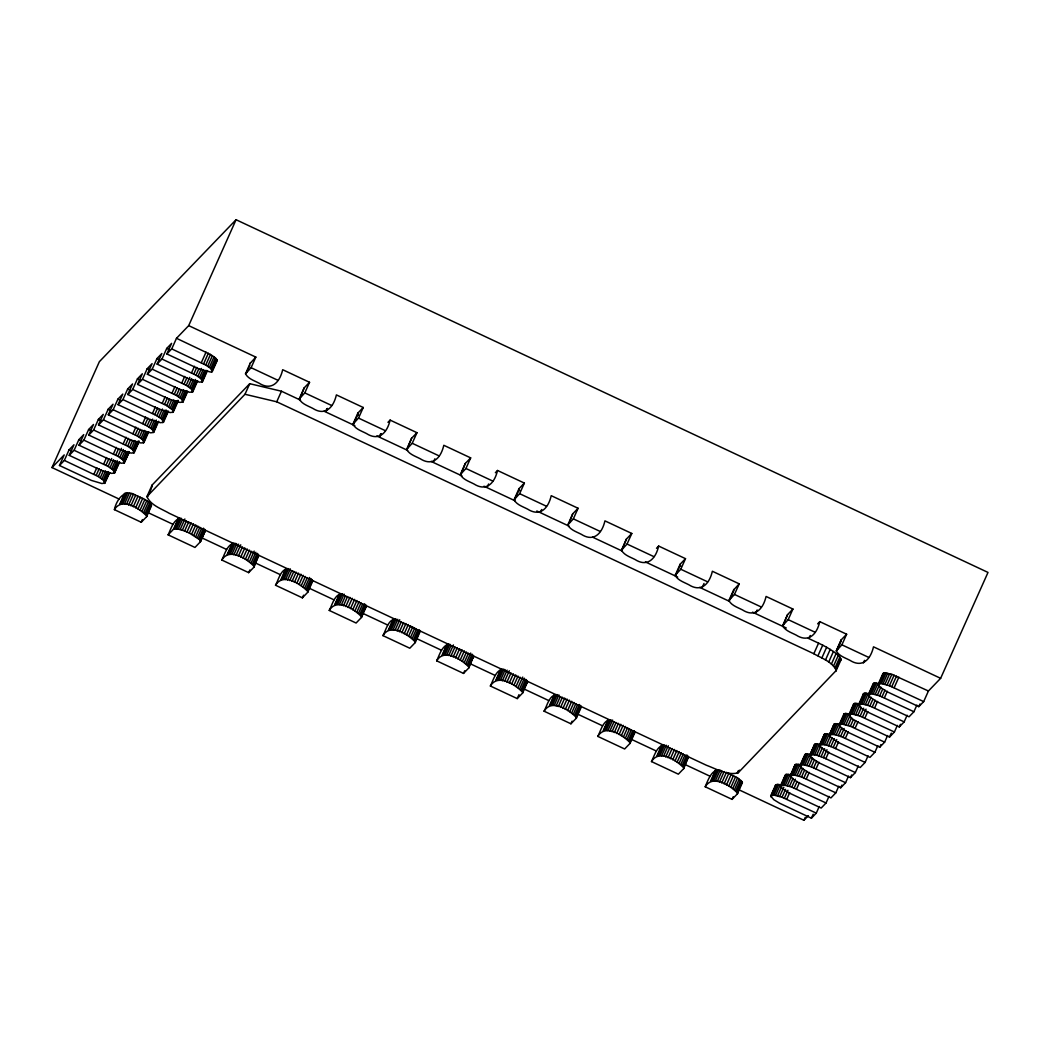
<?xml version="1.0" encoding="UTF-8"?>
<svg xmlns="http://www.w3.org/2000/svg" width="1040" height="1040" viewBox="0 0 1040 1040"><rect width="100%" height="100%" fill="white"/><g stroke="black" fill="none" stroke-linecap="round" stroke-linejoin="round"><path stroke-width="1.5" d="M104.871 483.106L103.298 480.012L98.332 476.58L64.35 460.421L59.462 465.491L91.377 480.402L101.855 483.535L104.871 483.106L109.616 472.524L104.247 483.457M114.634 472.966L113.061 469.872L108.095 466.44L74.113 450.281L69.225 455.351L101.14 470.262L111.618 473.395L114.634 472.966L119.6 461.838M124.397 462.826L122.837 459.732L117.858 456.3L83.876 440.141L79.001 445.211L110.903 460.122L121.381 463.255L124.397 462.826L129.363 451.711L123.773 463.177M134.173 452.686L132.6 449.592L127.621 446.16L93.639 430.001L88.764 435.071L120.666 449.982L131.144 453.115L134.173 452.686L138.905 442.104M143.936 442.546L142.363 439.452L137.384 436.02L103.402 419.861L98.527 424.931L130.429 439.842L140.907 442.975L143.936 442.546L148.668 431.964L147.017 432.445M153.699 432.419L152.126 429.312L147.147 425.893L113.165 409.721L108.29 414.791L140.192 429.702L150.67 432.835L153.699 432.419L158.652 421.291M163.462 422.279L161.889 419.172L156.91 415.753L122.928 399.581L118.053 404.651L149.955 419.562L160.433 422.695L163.462 422.279L168.415 411.151L166.556 412.165M173.225 412.139L172.64 410.02L166.686 405.613L132.691 389.441L127.816 394.511L159.718 409.422L170.196 412.555L173.225 412.139L178.178 401.011M182.988 401.999L181.415 398.892L176.449 395.473L142.454 379.301L137.579 384.371L169.481 399.282L179.959 402.415L182.988 401.999L187.72 391.404L187.096 391.755M192.751 391.859L191.178 388.752L186.212 385.333L152.217 369.161L147.342 374.231L179.244 389.142L189.735 392.275L192.751 391.859L197.704 380.731M146.627 516.672L146.848 516.139C139.789 508.599 122.031 496.756 114.4 509.652L141.258 522.249L146.627 516.672L151.58 505.544C148.395 499.941 141.193 497.887 135.642 495.248C124.904 488.072 116.519 499.486 114.4 509.652M202.514 381.719L200.941 378.612L195.975 375.193L161.98 359.034L157.105 364.104L189.007 379.015L199.498 382.135L202.514 381.719L207.467 370.591L206.622 371.475M212.277 371.579L210.704 368.472L205.738 365.053L171.743 348.894L166.868 353.964L198.77 368.875L210.626 372.06L212.277 371.579L217.23 360.451L215.436 357.89L210.47 354.458L176.488 338.299L171.743 348.894M217.23 360.451L215.371 361.478M119.132 499.07L52 467.571L99.372 361.673L236.067 219.726L988 572.429L940.628 678.327L873.496 646.828C870.389 660.244 861.9 668.005 849.888 660.296C845.156 657.813 838.903 655.928 836.316 650.936L841.906 644.826L846.638 634.231L819.78 621.647C816.673 635.05 808.184 642.811 796.172 635.102C791.44 632.619 785.2 630.734 782.6 625.742L788.19 619.632L792.922 609.05L766.077 596.453C762.97 609.869 754.481 617.63 742.469 609.908C737.737 607.425 731.484 605.54 728.884 600.548L734.474 594.438L739.219 583.856L712.361 571.259C709.254 584.675 700.765 592.436 688.753 584.714C684.021 582.231 677.781 580.346 675.181 575.367L680.771 569.244L685.503 558.662L658.658 546.065C655.551 559.481 647.062 567.242 635.05 559.52C630.318 557.037 624.065 555.152 621.465 550.173L627.055 544.05L631.8 533.468L604.942 520.871C601.835 534.287 593.346 542.048 581.334 534.326C576.602 531.843 570.362 529.958 567.762 524.979L573.352 518.869L578.084 508.274L551.226 495.677C548.132 509.093 539.643 516.854 527.631 509.132C522.899 506.649 516.646 504.764 514.046 499.785L519.636 493.675L524.381 483.08L497.523 470.483C494.416 483.899 485.927 491.66 473.915 483.938C469.183 481.455 462.943 479.583 460.343 474.591L465.933 468.481L470.665 457.886L443.807 445.289C440.713 458.705 432.224 466.466 420.212 458.744C415.48 456.261 409.227 454.389 406.627 449.397L412.217 443.287L416.962 432.692L390.104 420.095C386.997 433.511 378.508 441.272 366.496 433.55C361.764 431.067 355.524 429.195 352.924 424.203L358.514 418.093L363.246 407.498L336.388 394.901C333.281 408.317 324.805 416.078 312.78 408.369C308.061 405.886 301.808 404.001 299.208 399.009L304.798 392.899L309.543 382.304L282.685 369.707C279.578 383.123 271.089 390.884 259.077 383.175C254.345 380.692 248.105 378.807 245.505 373.815L251.095 367.705L255.827 357.11L188.695 325.624L176.488 338.299M250.237 363.233L255.827 357.11M168.116 534.846L173.485 529.269L175.123 528.788L179.868 518.193C173.043 520.416 170.963 529.113 168.116 534.846L194.961 547.443L200.33 541.866L205.296 530.738L204.49 529.165L199.758 539.76L200.551 541.333M200.33 541.866L205.296 530.738M309.543 382.304L304.174 387.881L299.403 399.724M254.046 567.06L254.267 566.527C247.221 558.987 229.45 547.144 221.819 560.04L248.677 572.637L254.046 567.06L258.804 555.217L254.072 565.812M363.246 407.498L357.877 413.075L358.462 415.194M307.749 592.254L307.97 591.721C300.924 584.181 283.153 572.325 275.535 585.234L302.38 597.831L307.749 592.254L312.715 581.126L310.921 578.565L306.189 589.147M312.715 581.126L310.349 583.895M416.962 432.692L411.593 438.269L406.822 450.112M361.465 617.448L361.686 616.915C354.64 609.375 336.869 597.519 329.238 610.428L356.096 623.025L361.465 617.448L366.418 606.32L365.625 604.747L360.893 615.329M366.418 606.32L364.052 609.089M470.665 457.886L465.296 463.463L460.538 475.306M415.181 642.642L415.389 642.096C408.343 634.569 390.572 622.713 382.954 635.622L409.799 648.219L415.181 642.642L420.134 631.514L419.328 629.941L414.596 640.523M524.381 483.08L519.012 488.657L519.584 490.763M468.884 667.836L469.105 667.29C462.059 659.763 444.288 647.907 436.657 660.816L463.515 673.413L468.884 667.836L473.642 655.993L468.91 666.588M473.837 656.708L471.471 659.477M578.084 508.274L572.715 513.851L569.738 521.716M522.6 693.03L522.821 692.484C515.762 684.957 497.991 673.101 490.373 686.01L517.231 698.594L522.6 693.03L527.553 681.902L525.759 679.328L521.027 689.923M527.553 681.902L525.187 684.671M631.8 533.468L626.431 539.045L621.66 550.875M576.303 718.211L576.524 717.678C569.478 710.151 551.707 698.295 544.076 711.191L570.934 723.788L576.303 718.211L581.256 707.096L580.463 705.51L575.731 716.105M685.503 558.662L680.134 564.239L680.719 566.345M630.019 743.405L630.24 742.872C623.181 735.332 605.423 723.489 597.792 736.385L624.65 748.982L630.019 743.405L634.972 732.29L634.179 730.704L629.434 741.299M634.972 732.29L632.606 735.046M733.629 589.966L739.219 583.856M683.722 768.599L683.943 768.066C676.897 760.526 659.126 748.683 651.495 761.579L678.353 774.176L683.722 768.599L688.493 756.769L683.748 767.351M792.922 609.05L787.553 614.627L782.795 626.457M737.438 793.793L737.659 793.26C730.6 785.72 712.842 773.877 705.211 786.773L732.069 799.37L737.438 793.793L742.391 782.665L737.568 777.855L726.44 772.369L721.708 782.964M816.283 813.124L811.408 818.194L779.571 803.205L773.812 799.695L770.666 796.029L773.903 795.08L782.015 797.264L816.283 813.124L819.247 806.494M775.398 785.447L777.257 784.42L780.325 784.758L775.593 795.34M826.046 802.984L821.171 808.054L789.334 793.065L782.21 788.463L780.429 785.902L783.666 784.94L791.778 787.124L826.046 802.984L829.01 796.367M785.356 785.2L790.088 774.618L786.006 774.423L785.356 776.022M836.316 650.936L841.269 639.808L846.638 634.231M835.822 792.844L830.934 797.914L799.097 782.925L793.338 779.415L790.192 775.762L793.429 774.8L801.541 776.984L835.822 792.844L838.773 786.227M795.119 775.06L799.851 764.478L795.145 764.634L790.387 776.464M845.585 782.704L840.697 787.774L808.86 772.785L801.749 768.183L799.955 765.622L803.192 764.66L811.304 766.844L845.585 782.704L848.536 776.087M804.882 764.92L809.614 754.338L805.532 754.143L804.882 755.742M858.299 765.947L855.348 772.564L850.46 777.634L818.623 762.645L810.511 757.055L809.718 755.482L814.671 744.354L819.377 744.198L814.645 754.793L809.939 754.949M809.718 755.482L814.671 744.354M868.062 755.807L865.111 762.424L860.223 767.494L828.386 752.505L820.274 746.915L819.481 745.342L824.434 734.214L829.14 734.058L824.408 744.653L819.702 744.809M824.434 734.214L819.481 745.342M877.825 745.667L874.874 752.284L869.986 757.354L838.149 742.365L830.037 736.775L829.244 735.202L834.197 724.074L838.903 723.918L834.171 734.513L829.465 734.669M829.244 735.202L834.197 724.074M884.637 742.144L879.749 747.214L847.912 732.225L842.153 728.715L839.007 725.062L842.244 724.1L850.356 726.284L884.637 742.144L887.588 735.527M850.629 714.246L845.611 713.453L843.96 713.934L843.934 715.182M894.4 732.004L889.512 737.074L857.675 722.085L851.916 718.575L848.77 714.922L852.007 713.96L860.119 716.144L894.4 732.004L897.364 725.387M853.697 714.233L858.442 703.638L854.347 703.456L853.502 704.327L854.308 705.913M904.163 721.864L899.275 726.934L867.438 711.945L861.679 708.435L858.533 704.782L861.77 703.82L869.882 706.004L904.163 721.864L907.127 715.247M870.155 693.966L865.137 693.173L863.486 693.654L863.46 694.902M913.926 711.724L909.038 716.794L877.214 701.805L870.09 697.216L868.296 694.642L871.533 693.68L879.645 695.864L913.926 711.724L916.89 705.107M873.223 693.953L877.968 683.358L873.886 683.176L873.223 684.762M923.689 701.584L918.801 706.654L886.977 691.665L879.853 687.076L878.059 684.502L881.296 683.54L889.408 685.737L923.689 701.584L928.421 691.002L940.628 678.327M928.421 691.002L891.839 674.336L884.663 672.893L882.791 673.92L883.597 675.493M59.462 465.491L64.207 454.896L52 467.571M64.35 460.421L69.082 449.826L73.97 444.756L69.225 455.351M74.113 450.281L78.845 439.686L83.733 434.616L79.001 445.211M83.876 440.141L88.608 429.546L93.496 424.476L88.764 435.071M93.639 430.001L98.371 419.419L103.259 414.349L98.527 424.931M103.402 419.861L108.147 409.279L113.022 404.209L108.29 414.791M113.165 409.721L117.91 399.139L122.785 394.069L118.053 404.651M122.928 399.581L127.673 388.999L132.548 383.929L127.816 394.511M93.886 474.279L96.85 467.662M132.691 389.441L137.436 378.859L142.311 373.789L137.579 384.371M96.187 475.41L99.151 468.793M103.649 464.139L106.613 457.522M98.332 476.58L101.296 469.963M142.454 379.301L147.199 368.719L152.074 363.649L147.342 374.231M100.282 477.763L103.233 471.146M105.95 465.27L108.914 458.653M101.946 478.92L105.508 470.977M113.412 453.999L116.376 447.382M108.095 466.44L111.657 458.497M152.217 369.161L156.962 358.579L161.837 353.509L157.105 364.104M103.298 480.012L106.86 472.069M110.045 467.623L113.594 459.68M104.299 481L108.446 471.731M115.713 455.13L118.677 448.513M104.897 481.858L109.044 472.602M111.709 468.78L115.271 460.837M123.175 443.859L126.139 437.242M117.858 456.3L121.42 448.357M161.98 359.034L166.725 348.439L171.6 343.369L166.868 353.964M113.061 469.872L117.208 460.603M119.808 457.483L123.357 449.54M114.062 470.86L117.611 462.917M125.476 444.99L128.44 438.373M114.66 471.718L118.807 462.462M114.01 473.317L119.379 462.384M121.472 458.64L125.034 450.697M132.938 433.719L135.902 427.102M127.621 446.16L130.585 439.543M122.837 459.732L126.386 451.789M129.571 447.343L132.522 440.726M123.825 460.72L127.972 451.451M135.239 434.85L138.203 428.233M124.423 461.578L128.57 452.322M131.235 448.5L134.797 440.557M142.714 423.579L145.665 416.962M137.384 436.02L140.348 429.403M132.6 449.592L136.149 441.649M188.695 325.624L236.067 219.726M139.334 437.203L142.285 430.586M133.588 450.58L137.735 441.311M145.002 424.71L147.966 418.093M134.186 451.451L138.931 440.856M133.536 453.037L138.281 442.442M140.998 438.36L144.56 430.417M152.477 413.439L155.428 406.822M147.147 425.893L150.111 419.263M142.363 439.452L145.912 431.509M149.097 427.063L152.646 419.12M143.351 440.44L146.9 432.497M154.765 414.57L157.729 407.953M143.299 442.897L148.096 432.042M150.761 428.22L154.323 420.277M162.24 403.299L165.191 396.682M156.91 415.753L159.874 409.123M152.126 429.312L156.273 420.043M119.769 504.075L124.501 493.493M158.86 416.936L162.409 408.993M153.114 430.3L156.663 422.357M164.528 404.43L167.492 397.813M120.393 503.737L125.138 493.142M121.42 503.594L126.152 492.999M153.66 431.431L157.859 421.902M160.537 418.08L164.086 410.137M172.003 393.159L174.954 386.542M122.785 503.659L127.53 493.064M166.686 405.613L169.637 398.996M161.889 419.172L166.036 409.903M124.475 503.919L129.22 493.337M168.623 406.796L171.587 400.166M162.877 420.16L167.024 410.891M174.291 394.29L177.255 387.673M162.825 422.617L167.622 411.762M126.438 504.387L131.17 493.792M170.3 407.94L173.849 399.997M181.766 383.019L184.717 376.402M176.449 395.473L179.4 388.856M128.596 505.037L133.341 494.442M171.652 409.032L175.201 401.089M178.386 396.656L181.35 390.039M172.64 410.02L176.787 400.751M184.054 384.15L187.018 377.533M130.897 505.843L135.642 495.248M172.588 412.477L177.983 400.296M180.063 397.8L183.612 389.857M191.529 372.879L194.48 366.262M186.212 385.333L189.761 377.39M181.415 398.892L184.964 390.949M133.276 506.792L138.008 496.197M188.149 386.516L191.698 378.573M182.403 399.88L186.55 390.624M193.817 374.01L196.781 367.393M182.351 402.337L187.161 391.482M135.642 507.845L140.374 497.25M189.826 387.66L193.375 379.717M201.292 362.739L206.024 352.157M195.975 375.193L198.926 368.576M191.178 388.752L195.325 379.483M137.93 508.976L142.675 498.381M197.912 376.376L201.461 368.433M192.166 389.74L196.313 380.484M203.58 363.883L208.325 353.288M192.127 392.197L196.924 381.342M140.088 510.146L144.82 499.564M199.589 377.52L203.138 369.577M146.926 496.626L244.985 394.277L276.731 401.804L813.826 653.731C821.613 658.294 832.403 661.687 836.238 670.449L738.166 772.798C727.454 775.775 716.326 768.885 706.433 765.271L169.325 513.344C161.538 508.794 150.748 505.388 146.926 496.626L152.087 485.082L249.73 383.695L281.463 391.222L300.547 400.166M205.738 365.053L210.47 354.458M147.758 496.535L151.307 488.592M200.941 378.612L204.49 370.669M142.025 511.329L146.757 500.734M207.675 366.236L212.407 355.641M201.929 379.6L206.076 370.344M201.89 382.057L206.687 371.202M143.702 512.486L148.434 501.891M209.352 367.38L214.084 356.798M145.054 513.565L149.786 502.983M141.258 522.249L142.441 519.597M210.704 368.472L215.436 357.89M146.042 514.566L150.787 503.971M211.692 369.473L216.437 358.878M146.653 515.424L151.385 504.842M211.653 371.917L217.035 359.736M173.485 529.269L178.217 518.687M174.109 528.931L178.841 518.336M245.505 373.815L250.458 362.687M175.123 528.788L176.501 528.853L181.233 518.258M246.285 373.204L249.834 365.261M176.501 528.853L178.191 529.113L182.338 519.844M178.191 529.113L180.141 529.581L184.886 518.986M180.141 529.581L182.312 530.231L186.459 520.962M244.985 394.277L249.73 383.695M182.312 530.231L184.613 531.037L188.76 521.768M184.613 531.037L186.979 531.973L191.126 522.717M199.758 539.76L189.345 533.039L193.492 523.77M191.646 534.17L195.793 524.901M193.791 535.34L197.938 526.071M195.741 536.523L199.875 527.254M197.405 537.68L201.552 528.411M198.757 538.759L203.502 528.177M200.356 540.618L205.101 530.036M276.731 401.804L281.463 391.222M221.819 560.04C224.809 554.489 227.812 541.333 236.639 543.712L231.907 554.307M227.188 554.463L231.933 543.868M227.812 554.125L232.557 543.53M228.839 553.982L233.571 543.387M299.208 399.009L304.174 387.881M230.204 554.034L234.949 543.452M233.857 554.775L238.589 544.18M236.015 555.412L240.76 544.83M238.316 556.231L242.463 546.962M240.695 557.167L244.829 547.911M243.061 558.233L247.208 548.964M245.349 559.364L249.496 550.095M247.507 560.534L251.654 551.265M249.444 561.717L254.176 551.122M251.121 562.874L255.853 552.279M248.677 572.637L249.86 569.985M252.473 563.953L257.205 553.371L258.206 554.359L253.461 564.954M325.663 411.411L326.846 408.772M326.287 411.073L327.47 408.421M275.535 585.234C278.564 579.93 280.748 568.49 288.652 568.646L283.92 579.228M280.904 579.657L285.636 569.062M281.528 579.306L286.26 568.724M282.542 579.163L287.287 568.581M352.924 424.203L357.877 413.075M353.119 424.918L357.851 414.323M285.61 579.501L290.342 568.906M287.573 579.969L291.707 570.7M289.731 580.606L293.878 571.35M292.032 581.412L296.179 572.156M294.398 582.361L298.545 573.092M296.764 583.414L300.911 574.158M299.065 584.558L303.212 575.289M301.21 585.728L305.357 576.459M303.16 586.911L307.294 577.642M304.824 588.055L309.569 577.473M302.38 597.831L303.576 595.179M307.177 590.135L311.909 579.553M307.775 591.006L312.52 580.411M379.366 436.605L380.549 433.966M379.99 436.267L381.186 433.615M329.238 610.428C332.28 605.111 334.464 593.684 342.368 593.84L337.636 604.422M334.607 604.851L339.352 594.256M335.244 604.5L339.976 593.918M336.258 604.357L340.99 593.775M406.627 449.397L411.593 438.269M339.326 604.695L344.058 594.1M341.276 605.163L345.423 595.894M343.434 605.8L347.581 596.531M345.735 606.606L349.882 597.35M348.114 607.555L352.261 598.286M350.48 608.608L354.627 599.352M352.768 609.739L356.915 600.483M354.926 610.922L359.073 601.653M356.863 612.105L361.01 602.836M358.54 613.249L362.687 603.993M359.892 614.341L364.624 603.759M361.491 616.2L366.223 605.605M433.706 461.461L434.889 458.809M382.954 635.622C385.983 630.305 388.167 618.878 396.071 619.034L391.339 629.616M388.323 630.045L393.055 619.45M388.947 629.694L393.679 619.112M389.961 629.551L394.706 618.969M460.343 474.591L465.296 463.463M393.029 629.889L397.774 619.294M394.992 630.344L399.724 619.762M397.15 630.994L401.297 621.725M399.451 631.8L403.598 622.544M401.817 632.749L405.964 623.48M404.183 633.802L408.33 624.533M406.484 634.933L410.631 625.677M408.629 636.116L412.776 626.847M410.579 637.299L414.726 628.03M412.243 638.443L416.39 629.187M413.608 639.535L417.742 630.266M415.194 641.394L419.939 630.799M487.409 486.655L488.605 484.003M436.657 660.816C439.517 655.07 441.597 646.386 448.409 644.163L443.677 654.745M442.026 655.239L446.771 644.644M442.663 654.888L447.395 644.306M514.046 499.785L519.012 488.657M445.055 654.81L449.787 644.215M514.241 500.487L518.388 491.231M446.745 655.083L450.879 645.814M448.695 655.538L453.427 644.956M450.853 656.188L455 646.919M453.154 656.994L457.301 647.725M455.533 657.943L459.68 648.674M457.899 658.996L462.046 649.727M460.187 660.127L464.334 650.858M462.345 661.31L466.492 652.041M464.282 662.493L468.429 653.224M465.959 663.637L470.691 653.055M463.515 673.413L464.698 670.761M467.311 664.729L472.056 654.134M468.312 665.717L473.044 655.135M540.501 512.187L541.684 509.535M490.373 686.01C493.363 680.459 496.353 667.29 505.193 669.682L500.448 680.277M495.742 680.433L500.474 669.838M496.366 680.082L501.111 669.487M497.38 679.939L502.125 669.357M567.762 524.979L572.715 513.851M498.758 680.004L503.503 669.409M502.411 680.732L507.143 670.15M504.569 681.382L509.301 670.787M506.87 682.188L511.017 672.919M509.236 683.137L513.383 673.868M511.602 684.19L515.749 674.921M513.903 685.321L518.05 676.052M516.048 686.504L520.195 677.235M517.998 687.674L522.73 677.092M519.662 688.831L524.407 678.236M517.231 698.594L518.999 694.629M522.015 690.911L526.76 680.329M522.626 691.782L527.358 681.187M544.076 711.191C547.118 705.887 549.302 694.46 557.206 694.603L552.474 705.198M549.445 705.614L554.19 695.032M550.082 705.276L554.814 694.681M551.096 705.133L555.828 694.538M621.465 550.173L626.431 539.045M554.164 705.458L558.896 694.876M556.114 705.926L560.261 696.657M558.272 706.576L562.419 697.307M560.573 707.382L564.72 698.113M562.952 708.331L567.099 699.062M565.318 709.384L569.465 700.115M567.619 710.515L571.753 701.246M569.764 711.685L573.911 702.429M571.701 712.868L575.848 703.612M573.378 714.025L577.525 704.756M574.73 715.117L579.475 704.522M570.934 723.788L572.117 721.149M576.329 716.976L581.061 706.381M597.792 736.385C600.821 731.081 603.018 719.654 610.922 719.797L606.177 730.392M603.161 730.808L607.893 720.226M603.785 730.47L608.53 719.875M604.799 730.327L609.544 719.732M675.181 575.367L680.134 564.239M675.376 576.069L680.108 565.487M607.867 730.652L612.612 720.07M609.83 731.12L613.977 721.851M611.988 731.77L616.135 722.501M614.289 732.576L618.436 723.307M616.655 733.525L620.802 724.256M619.034 734.578L623.168 725.309M621.322 735.709L625.469 726.44M623.48 736.879L627.614 727.623M625.417 738.062L629.564 728.793M627.094 739.219L631.228 729.95M628.446 740.311L632.593 731.042M630.045 742.157L634.777 731.575M702.26 587.418L704.028 583.453M651.495 761.579C654.355 755.846 656.435 747.162 663.247 744.926L658.515 755.521M656.864 756.002L661.609 745.42M657.501 755.664L662.233 745.069M728.884 600.548L733.85 589.433M659.893 755.586L664.625 744.991M729.079 601.263L733.824 590.681M661.583 755.846L666.315 745.264M663.533 756.314L668.278 745.719M665.704 756.964L669.838 747.695M668.005 757.77L672.139 748.501M670.371 758.719L674.518 749.45M672.737 759.772L676.884 750.503M675.038 760.903L679.172 751.634M677.183 762.073L681.33 752.804M679.12 763.256L683.267 753.987M680.797 764.413L684.944 755.144M682.149 765.505L686.894 754.91M683.15 766.493L687.882 755.898M755.963 612.612L757.146 609.973M705.211 786.773C707.993 780.312 712.361 766.571 721.981 770.913L717.249 781.508M710.58 781.196L715.312 770.614M711.204 780.858L715.949 770.263M712.231 780.715L716.963 770.12M782.6 625.742L787.553 614.627M713.596 780.78L718.341 770.185M715.286 781.04L720.031 770.458M719.407 782.158L724.139 771.563M724.074 783.913L728.819 773.318M726.453 784.966L731.185 774.371M728.741 786.097L733.486 775.502M730.899 787.267L735.631 776.685M737.074 773.435L738.257 770.783M738.166 772.798L739.349 770.146M732.836 788.45L737.568 777.855M734.513 789.607L739.245 779.012M732.069 799.37L733.252 796.718M735.865 790.686L740.597 780.104M736.853 791.687L741.598 781.092M737.464 792.545L742.196 781.963M809.042 638.157L810.225 635.505M813.826 653.731L818.558 643.149L808.288 638.326M817.973 655.772L822.705 645.177L818.558 643.149M821.886 657.878L826.618 647.283L822.705 645.177M825.487 660.01L830.219 649.415L826.618 647.283M828.685 662.116L833.417 651.521L830.219 649.415M770.666 796.029L775.619 784.914M771.511 795.158L776.243 784.563M770.861 796.744L775.593 786.162M836.524 650.403L841.269 639.808M772.525 795.015L777.257 784.42M837.096 650.325L840.645 642.382M831.389 664.131L836.121 653.536L833.417 651.521M773.903 795.08L778.635 784.485M833.547 666.016L838.279 655.434L836.121 653.536M780.429 785.902L785.382 774.774M781.274 785.018L786.006 774.423M780.624 786.604L784.758 777.335M782.288 784.875L787.02 774.28M777.543 795.808L781.69 786.539M835.094 667.732L839.826 657.137L838.279 655.434M783.666 784.94L788.398 774.345M835.991 669.214L840.736 658.632L839.826 657.137M779.701 796.458L783.848 787.189M835.796 671.398L840.97 659.867L840.736 658.632M790.192 775.762L795.145 764.634M791.037 774.878L795.769 764.283M792.051 774.735L796.783 764.14M782.015 797.264L785.564 789.321M787.306 785.668L791.453 776.399M793.429 774.8L798.161 764.205M789.477 786.318L793.026 778.375M784.381 798.213L787.93 790.27M799.955 765.622L804.908 754.494M800.8 764.738L805.532 754.143M800.735 765.011L804.284 757.068M801.814 764.595L806.546 754M791.778 787.124L795.327 779.181M797.069 775.528L801.216 766.259M786.747 799.266L789.711 792.649M803.192 764.66L807.924 754.065M799.24 776.178L802.789 768.235M794.144 788.073L797.108 781.456M810.563 754.598L815.295 744.003M809.913 756.184L814.45 744.887M811.577 754.455L816.322 743.86M801.541 776.984L804.492 770.367M806.832 765.388L810.979 756.119M796.51 789.126L799.474 782.509M812.955 754.52L817.687 743.925M809.003 766.038L812.552 758.095M803.907 777.933L806.871 771.316M820.326 744.458L825.058 733.863M819.676 746.057L824.408 735.462M821.34 744.315L826.085 733.733M811.304 766.844L814.255 760.227M814.645 754.793L816.595 755.248L820.742 745.979M806.273 778.986L809.237 772.369M822.718 744.38L827.45 733.785M816.595 755.248L818.766 755.898L822.315 747.955M813.67 767.793L816.634 761.176M830.089 734.318L834.821 723.736M829.439 735.917L833.976 724.607M831.103 734.175L835.848 723.593M818.766 755.898L821.067 756.704L824.616 748.761M824.408 744.653L826.358 745.108L830.505 735.852M816.036 768.846L819 762.229M863.382 663L864.565 660.348M832.481 734.24L837.213 723.645M826.358 745.108L828.529 745.758L832.078 737.815M821.067 756.704L823.433 757.653L826.982 749.71M839.007 725.062L843.96 713.934M839.202 725.777L844.584 713.596M828.529 745.758L830.83 746.564L834.379 738.621M834.171 734.513L836.134 734.968L839.683 727.025M840.866 724.035L845.611 713.453M855.348 772.564L825.799 758.706L828.763 752.089M842.244 724.1L846.976 713.518M836.134 734.968L838.292 735.618L841.841 727.675M830.83 746.564L833.196 747.513L836.745 739.57M843.934 724.373L848.666 713.778M848.77 714.922L853.723 703.794M848.965 715.637L854.347 703.456M838.292 735.618L840.593 736.424L844.142 728.481M845.897 724.828L850.031 715.572M850.629 713.895L855.374 703.313M865.111 762.424L835.562 748.566L838.526 741.949M738.257 789.464L803.933 820.274L805.259 817.336M852.007 713.96L856.739 703.378M848.055 725.478L851.604 717.535M840.593 736.424L842.959 737.373L845.923 730.756M858.533 704.782L863.486 693.654M858.728 705.497L864.123 693.316M850.356 726.284L853.32 719.667M855.66 714.688L859.794 705.432M860.392 703.755L865.137 693.173M874.874 752.284L845.325 738.426L848.289 731.809M861.77 703.82L866.502 693.238M811.408 818.194L813.189 814.216M852.722 727.233L855.686 720.616M857.818 715.338L861.367 707.395M863.46 704.093L868.205 693.498M868.296 694.642L873.249 683.514M868.491 695.357L873.886 683.176M860.119 716.144L863.668 708.201M865.423 704.561L869.557 695.292M870.155 693.615L874.9 683.033M855.088 728.286L858.052 721.669M871.533 693.68L876.278 683.098M867.581 705.198L871.13 697.255M862.485 717.093L866.047 709.15M878.059 684.502L883.012 673.374M878.254 685.217L883.649 673.036M869.882 706.004L872.846 699.387M875.186 694.421L879.333 685.152M879.918 683.488L884.663 672.893M864.851 718.146L867.815 711.529M881.296 683.54L886.041 672.958M877.344 695.058L880.893 687.115M872.248 706.953L875.212 700.336M882.986 683.813L887.731 673.218M879.645 695.864L882.609 689.247M884.949 684.281L889.681 673.686M874.614 708.006L877.578 701.389M840.697 787.774L841.88 785.122M887.107 684.918L891.839 674.336M882.011 696.813L884.975 690.196M889.408 685.737L894.14 675.142M884.39 697.866L887.341 691.249M850.46 777.634L851.643 774.982M891.774 686.673L896.519 676.091M894.153 687.726L898.885 677.144M879.749 747.214L880.932 744.562M889.512 737.074L891.293 733.109M899.275 726.934L900.458 724.295M918.801 706.654L919.984 704.015M152.087 485.082L151.892 487.266M840.97 659.867L838.292 663.143M202.93 533.507L205.075 531.271M387.959 422.331L390.104 420.095M495.378 472.719L497.523 470.483M656.5 548.288L658.658 546.065M817.635 623.87L819.78 621.647M803.933 820.274L808.379 815.659M197.483 381.264L195.845 381.758M176.319 402.038L177.333 401.895M117.728 462.865L118.755 462.722M842.959 737.373L845.325 738.426M833.196 747.513L835.562 748.566M823.433 757.653L825.799 758.706M186.979 531.973L189.345 533.039M251.095 367.705L277.94 380.302M304.798 392.899L331.656 405.496M358.514 418.093L385.359 430.69M412.217 443.287L439.075 455.884M465.933 468.481L492.791 481.078M519.636 493.675L546.494 506.272M573.352 518.869L600.21 531.453M627.055 544.05L653.913 556.647M680.771 569.244L707.629 581.841M734.474 594.438L761.332 607.035M788.19 619.632L815.048 632.229M841.906 644.826L868.751 657.423M324.025 411.177L354.835 425.633M376.857 435.955L407.667 450.411M431.145 461.435L461.968 475.878M483.977 486.213L514.8 500.669M536.809 510.991L569.088 526.136M592.566 537.147L621.92 550.914M645.398 561.925L677.69 577.07M699.699 587.392L729.053 601.159M752.531 612.17L786.279 628.004M166.725 348.439L169.533 349.752M156.962 358.579L159.77 359.892M147.199 368.719L150.007 370.032M137.436 378.859L140.244 380.172M127.673 388.999L130.481 390.312M117.91 399.139L120.718 400.452M108.147 409.279L110.955 410.592M98.371 419.419L101.192 420.732M88.608 429.546L91.429 430.872M78.845 439.686L81.666 441.012M69.082 449.826L71.903 451.152M147.407 512.33L172.848 524.251M201.11 537.511L226.551 549.445M254.826 562.705L280.267 574.639M308.542 587.899L333.983 599.833M362.245 613.093L387.686 625.027M415.961 638.287L441.402 650.221M469.664 663.481L495.105 675.415M523.38 688.675L548.821 700.609M577.083 713.869L602.524 725.803M630.799 739.063L656.24 750.997M684.502 764.257L709.943 776.191M834.171 725.322L834.782 726.18M841.048 640.354L841.243 641.056"/></g></svg>
